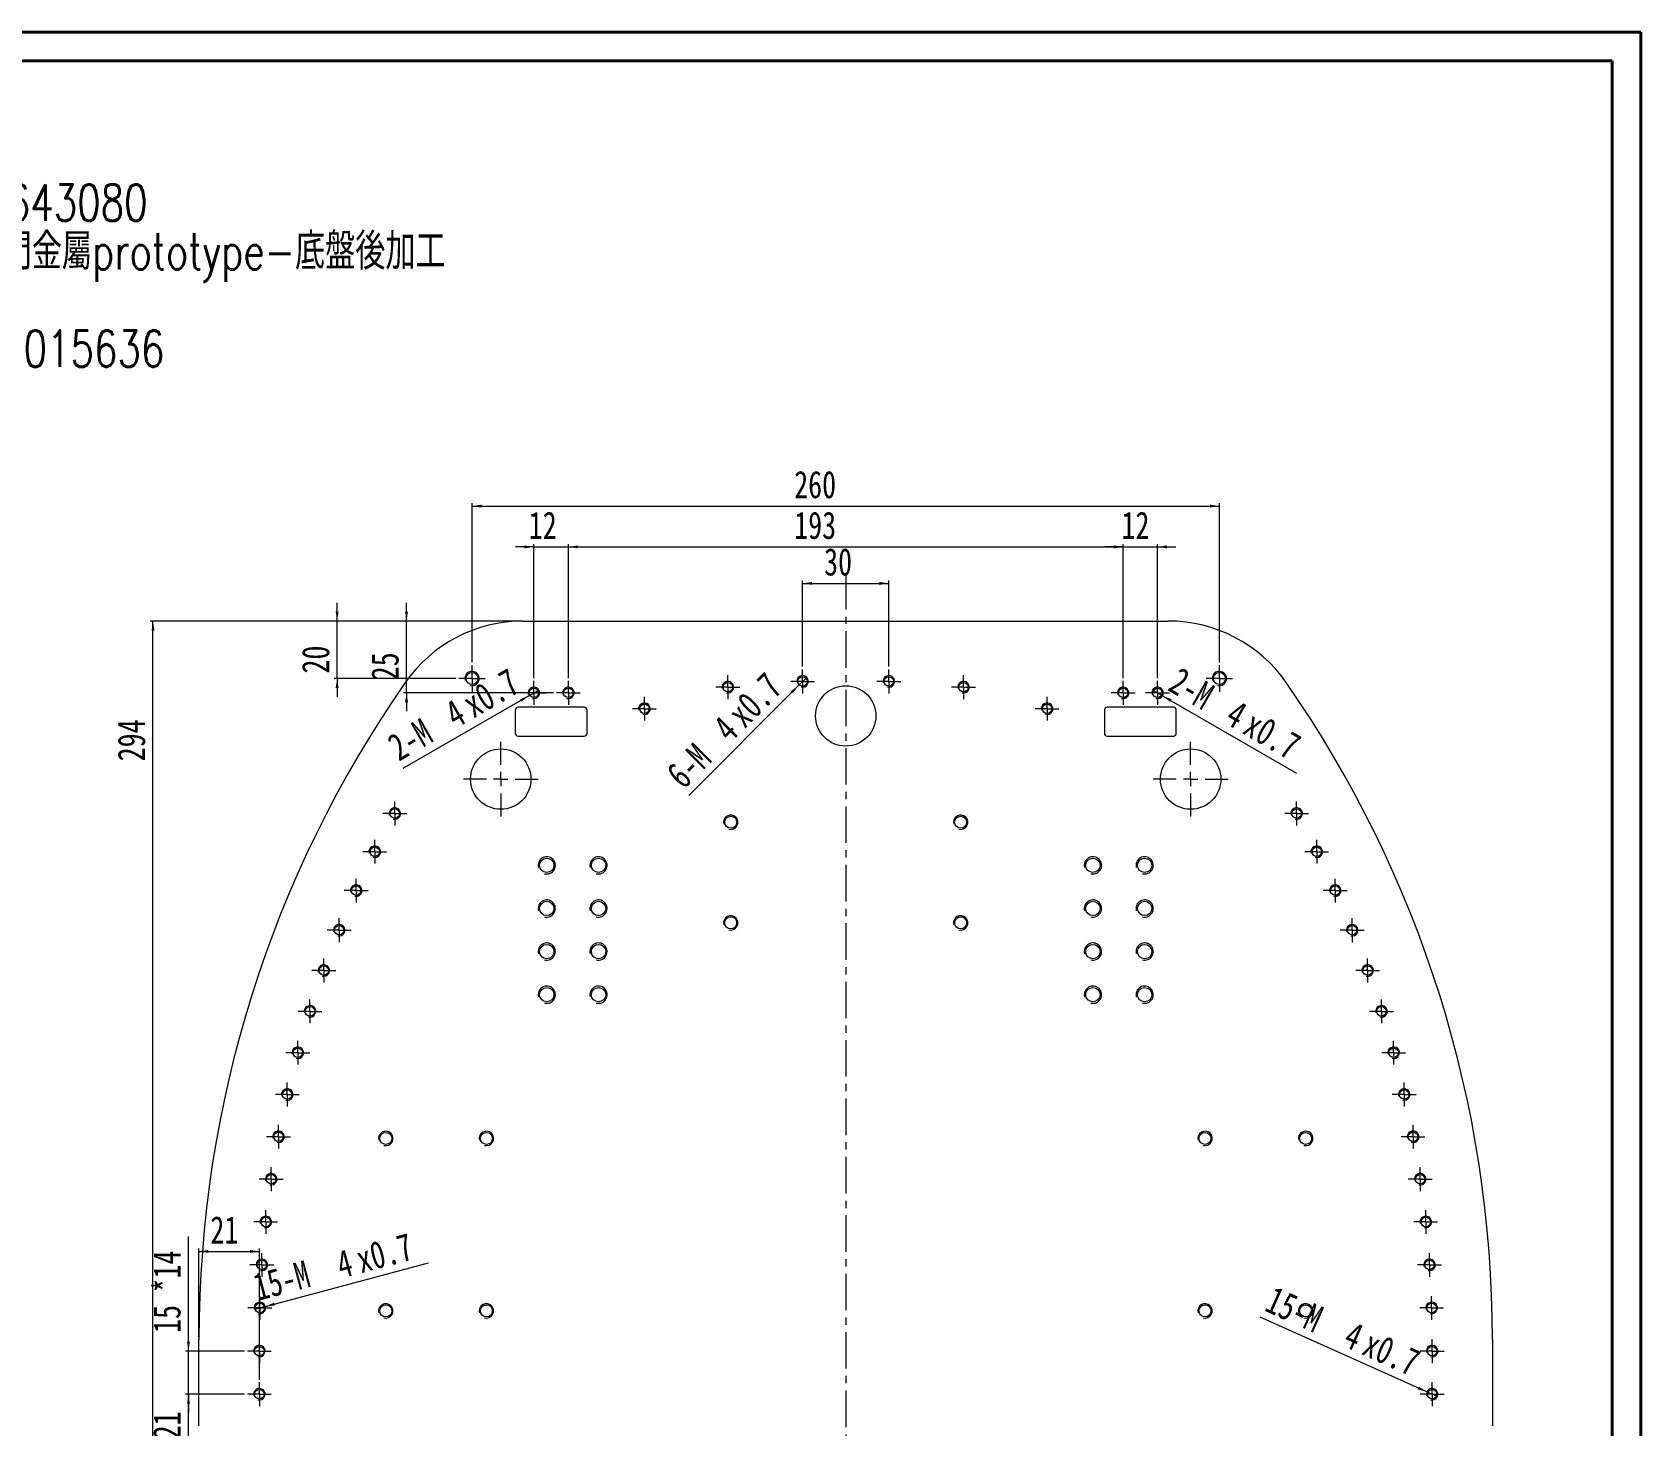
# Model space of a CAD drawing. Header units: millimetres. Extents: x 0 to 1189, y 0 to 945.
# Drawn here: x 629 to 1189, y 356 to 841 of the extents above; entities that cross this region are included whole.
import ezdxf

# ---------------------------------------------------------------- set-up
doc = ezdxf.new("R2010")
doc.units = ezdxf.units.MM
doc.linetypes.add('CENTERX2', pattern=[20.32, 12.7, -2.54, 2.54, -2.54])
doc.styles.add('SLDTEXTSTYLE0', font='TXT', dxfattribs={"width": 0.75, "bigfont": 'bigfont'})
doc.styles.add('SLDTEXTSTYLE2', font='TXT', dxfattribs={"width": 0.75})
doc.dimstyles.new('SLDDIMSTYLE1', dxfattribs={"dimtxt": 9.525, "dimasz": 3.302, "dimexe": 0, "dimexo": 0.0625, "dimgap": 2.38125, "dimtad": 1, "dimrnd": 1e-09, "dimzin": 12, "dimdsep": 46, "dimtxsty": 'SLDTEXTSTYLE2', "dimsah": 1, "dimcen": 0.09, "dimadec": 0, "dimazin": 3, "dimtfac": 1, "dimtofl": 0, "dimtmove": 0, "dimatfit": 3, "dimfxl": 0, "dimfrac": 2, "dimtolj": 1, "dimtzin": 12, "dimarcsym": 0})
doc.dimstyles.new('SLDDIMSTYLE3', dxfattribs={"dimtxt": 9.525, "dimasz": 3.302, "dimexe": 0, "dimexo": 0.0625, "dimgap": 2.38125, "dimtad": 1, "dimrnd": 1e-09, "dimzin": 12, "dimdsep": 46, "dimtxsty": 'SLDTEXTSTYLE2', "dimsah": 1, "dimcen": 0.09, "dimadec": 0, "dimazin": 3, "dimtfac": 1, "dimtmove": 0, "dimatfit": 0, "dimfxl": 0, "dimfrac": 2, "dimtolj": 1, "dimtzin": 12, "dimarcsym": 0})
doc.dimstyles.new('SLDDIMSTYLE7', dxfattribs={"dimtxt": 9.525, "dimasz": 3.302, "dimexe": 0, "dimexo": 0.0625, "dimgap": 2.38125, "dimtad": 1, "dimrnd": 1e-09, "dimzin": 12, "dimdsep": 46, "dimtxsty": 'SLDTEXTSTYLE2', "dimblk1": 'NONE', "dimsah": 1, "dimcen": 0, "dimadec": 0, "dimazin": 3, "dimtfac": 1, "dimtmove": 0, "dimatfit": 3, "dimldrblk": 'NONE', "dimfxl": 0, "dimfrac": 2, "dimtolj": 1, "dimtzin": 12, "dimarcsym": 0})

# ---------------------------------------------------------------- blocks, each defined once
blk = doc.blocks.new('SW_NOTE_0')
at = {"color": 0, "linetype": 'Continuous', "lineweight": 0, "char_height": 12.7, "attachment_point": 1, "style": 'SLDTEXTSTYLE0'}
for s, insert in [('\\M+18D4F\\M+18D5F\\M+189C8\\M+18B5A 42643080', (0, 16.37)), ('\\M+19569\\M+196BC: \\M+18CA4\\M+1E1A2\\M+19594\\M+196E5\\M+18BE0\\M+19BA2prototype-\\M+192EA\\M+194D5\\M+18CE3\\M+189C1\\M+18D48', (0, -0.56)), ('\\M+19DC9\\M+197CA2', (0, -17.5)), ('\\M+189A4\\M+18C69\\M+19C91 0954015636', (0, -34.43))]:
    blk.add_mtext(s, dxfattribs=dict(at, insert=insert))
blk = doc.blocks.new('_D_32')
at = {"color": 7, "linetype": 'Continuous', "lineweight": 0}
for p, q in [((683.8, 382.33), (683.8, 422.2)), ((703.31, 382.33), (682.8, 382.33)), ((683.8, 367.33), (683.8, 382.33)), ((703.31, 367.33), (682.8, 367.33)), ((683.8, 367.33), (683.8, 360.98))]:
    blk.add_line(p, q, dxfattribs=at)
for points in [[(683.8, 382.33), (684.31, 385.63), (683.3, 385.63)], [(683.8, 367.33), (683.3, 364.02), (684.31, 364.02)]]:
    blk.add_solid(points, dxfattribs=at)
at = {"color": 7, "linetype": 'Continuous', "lineweight": 0, "char_height": 9.525, "attachment_point": 1, "rotation": 90, "style": 'SLDTEXTSTYLE2'}
for s, insert in [('*14', (671.52, 402.73)), ('15', (671.52, 388.65))]:
    blk.add_mtext(s, dxfattribs=dict(at, insert=insert))
blk = doc.blocks.new('_D_53')
at = {"color": 7, "linetype": 'Continuous', "lineweight": 0}
for p, q in [((799.23, 636.33), (670.46, 636.33)), ((671.46, 342.33), (671.46, 636.33)), ((736.56, 342.33), (670.46, 342.33))]:
    blk.add_line(p, q, dxfattribs=at)
for points in [[(671.46, 636.33), (670.95, 633.02), (671.97, 633.02)], [(671.46, 342.33), (671.97, 345.63), (670.95, 345.63)]]:
    blk.add_solid(points, dxfattribs=at)
at = {"color": 7, "linetype": 'Continuous', "lineweight": 0, "insert": (659.18, 587.52), "char_height": 9.525, "attachment_point": 1, "rotation": 90, "style": 'SLDTEXTSTYLE2'}
blk.add_mtext('294', dxfattribs=at)
blk = doc.blocks.new('_D_54')
at = {"color": 7, "linetype": 'Continuous', "lineweight": 0}
for p, q in [((703.31, 367.33), (682.8, 367.33)), ((683.8, 346.33), (683.8, 367.33)), ((696.46, 346.33), (682.8, 346.33))]:
    blk.add_line(p, q, dxfattribs=at)
for points in [[(683.8, 367.33), (683.3, 364.02), (684.31, 364.02)], [(683.8, 346.33), (684.31, 349.63), (683.3, 349.63)]]:
    blk.add_solid(points, dxfattribs=at)
at = {"color": 7, "linetype": 'Continuous', "lineweight": 0, "insert": (671.52, 351.63), "char_height": 9.525, "attachment_point": 1, "rotation": 90, "style": 'SLDTEXTSTYLE2'}
blk.add_mtext('21', dxfattribs=at)
blk = doc.blocks.new('_D_55')
at = {"color": 7, "linetype": 'Continuous', "lineweight": 0}
for p, q in [((687.46, 387.33), (687.46, 417.99)), ((687.46, 416.99), (708.46, 416.99)), ((708.46, 372.48), (708.46, 417.99))]:
    blk.add_line(p, q, dxfattribs=at)
for points in [[(687.46, 416.99), (690.76, 416.49), (690.76, 417.5)], [(708.46, 416.99), (705.16, 417.5), (705.16, 416.49)]]:
    blk.add_solid(points, dxfattribs=at)
at = {"color": 7, "linetype": 'Continuous', "lineweight": 0, "insert": (691.43, 429.27), "char_height": 9.525, "attachment_point": 1, "style": 'SLDTEXTSTYLE2'}
blk.add_mtext('21', dxfattribs=at)
blk = doc.blocks.new('_D_56')
at = {"color": 7, "linetype": 'Continuous', "lineweight": 0}
for p, q in [((803.96, 662.13), (797.61, 662.13)), ((803.96, 616.48), (803.96, 663.13)), ((803.96, 662.13), (815.96, 662.13)), ((815.96, 616.48), (815.96, 663.13)), ((815.96, 662.13), (822.31, 662.13))]:
    blk.add_line(p, q, dxfattribs=at)
for points in [[(803.96, 662.13), (800.66, 662.64), (800.66, 661.62)], [(815.96, 662.13), (819.26, 661.62), (819.26, 662.64)]]:
    blk.add_solid(points, dxfattribs=at)
at = {"color": 7, "linetype": 'Continuous', "lineweight": 0, "insert": (802.2, 674.41), "char_height": 9.525, "attachment_point": 1, "style": 'SLDTEXTSTYLE2'}
blk.add_mtext('12', dxfattribs=at)
blk = doc.blocks.new('_D_57')
at = {"color": 7, "linetype": 'Continuous', "lineweight": 0}
for p, q in [((815.96, 616.48), (815.96, 663.13)), ((815.96, 662.13), (1008.96, 662.13)), ((1008.96, 616.48), (1008.96, 663.13))]:
    blk.add_line(p, q, dxfattribs=at)
for points in [[(815.96, 662.13), (819.26, 661.62), (819.26, 662.64)], [(1008.96, 662.13), (1005.66, 662.64), (1005.66, 661.62)]]:
    blk.add_solid(points, dxfattribs=at)
at = {"color": 7, "linetype": 'Continuous', "lineweight": 0, "insert": (894.54, 674.41), "char_height": 9.525, "attachment_point": 1, "style": 'SLDTEXTSTYLE2'}
blk.add_mtext('193', dxfattribs=at)
blk = doc.blocks.new('_D_58')
at = {"color": 7, "linetype": 'Continuous', "lineweight": 0}
for p, q in [((1008.96, 662.13), (1002.61, 662.13)), ((1008.96, 616.48), (1008.96, 663.13)), ((1008.96, 662.13), (1020.96, 662.13)), ((1020.96, 616.48), (1020.96, 663.13)), ((1020.96, 662.13), (1027.31, 662.13))]:
    blk.add_line(p, q, dxfattribs=at)
for points in [[(1008.96, 662.13), (1005.66, 662.64), (1005.66, 661.62)], [(1020.96, 662.13), (1024.26, 661.62), (1024.26, 662.64)]]:
    blk.add_solid(points, dxfattribs=at)
at = {"color": 7, "linetype": 'Continuous', "lineweight": 0, "insert": (1008.4, 674.41), "char_height": 9.525, "attachment_point": 1, "style": 'SLDTEXTSTYLE2'}
blk.add_mtext('12', dxfattribs=at)
blk = doc.blocks.new('_D_59')
at = {"color": 7, "linetype": 'Continuous', "lineweight": 0}
for p, q in [((782.46, 621.93), (782.46, 677.33)), ((1042.46, 621.93), (1042.46, 677.33)), ((782.46, 676.33), (1042.46, 676.33))]:
    blk.add_line(p, q, dxfattribs=at)
for points in [[(782.46, 676.33), (785.76, 675.82), (785.76, 676.83)], [(1042.46, 676.33), (1039.16, 676.83), (1039.16, 675.82)]]:
    blk.add_solid(points, dxfattribs=at)
at = {"color": 7, "linetype": 'Continuous', "lineweight": 0, "insert": (894.54, 688.6), "char_height": 9.525, "attachment_point": 1, "style": 'SLDTEXTSTYLE2'}
blk.add_mtext('260', dxfattribs=at)
blk = doc.blocks.new('_D_60')
at = {"color": 7, "linetype": 'Continuous', "lineweight": 0}
for p, q in [((735.52, 636.33), (735.52, 642.68)), ((799.23, 636.33), (734.52, 636.33)), ((735.52, 616.33), (735.52, 636.33)), ((776.86, 616.33), (734.52, 616.33)), ((735.52, 616.33), (735.52, 609.98))]:
    blk.add_line(p, q, dxfattribs=at)
for points in [[(735.52, 636.33), (736.03, 639.63), (735.02, 639.63)], [(735.52, 616.33), (735.02, 613.02), (736.03, 613.02)]]:
    blk.add_solid(points, dxfattribs=at)
at = {"color": 7, "linetype": 'Continuous', "lineweight": 0, "insert": (723.25, 618.08), "char_height": 9.525, "attachment_point": 1, "rotation": 90, "style": 'SLDTEXTSTYLE2'}
blk.add_mtext('20', dxfattribs=at)
blk = doc.blocks.new('_D_61')
at = {"color": 7, "linetype": 'Continuous', "lineweight": 0}
for p, q in [((897.46, 620.48), (897.46, 650.42)), ((897.46, 649.42), (927.46, 649.42)), ((927.46, 620.48), (927.46, 650.42))]:
    blk.add_line(p, q, dxfattribs=at)
for points in [[(897.46, 649.42), (900.76, 648.91), (900.76, 649.93)], [(927.46, 649.42), (924.16, 649.93), (924.16, 648.91)]]:
    blk.add_solid(points, dxfattribs=at)
at = {"color": 7, "linetype": 'Continuous', "lineweight": 0, "insert": (904.95, 661.7), "char_height": 9.525, "attachment_point": 1, "style": 'SLDTEXTSTYLE2'}
blk.add_mtext('30', dxfattribs=at)
blk = doc.blocks.new('_D_71')
at = {"color": 7, "linetype": 'Continuous', "lineweight": 0}
for p, q in [((759.67, 636.33), (759.67, 642.68)), ((799.23, 636.33), (758.67, 636.33)), ((759.67, 611.33), (759.67, 636.33)), ((810.81, 611.33), (758.67, 611.33)), ((759.67, 611.33), (759.67, 604.98))]:
    blk.add_line(p, q, dxfattribs=at)
for points in [[(759.67, 636.33), (760.18, 639.63), (759.16, 639.63)], [(759.67, 611.33), (759.16, 608.02), (760.18, 608.02)]]:
    blk.add_solid(points, dxfattribs=at)
at = {"color": 7, "linetype": 'Continuous', "lineweight": 0, "insert": (747.39, 615.71), "char_height": 9.525, "attachment_point": 1, "rotation": 90, "style": 'SLDTEXTSTYLE2'}
blk.add_mtext('25', dxfattribs=at)
blk = doc.blocks.new('_D_72')
at = {"color": 7, "linetype": 'Continuous', "lineweight": 0}
for q in [(898.88, 616.74), (857.83, 575.69)]:
    blk.add_line((896.05, 613.91), q, dxfattribs=at)
blk.add_solid([(896.05, 613.91), (893.35, 611.94), (894.07, 611.22)], dxfattribs=at)
at = {"color": 7, "linetype": 'Continuous', "lineweight": 0, "attachment_point": 1, "rotation": 45, "style": 'SLDTEXTSTYLE2'}
for s, insert, char_height in [('x0.7', (870.5, 605.4), 9.525), ('4', (865.52, 600.43), 9.52), ('6-M', (849.31, 584.21), 9.525)]:
    blk.add_mtext(s, dxfattribs=dict(at, insert=insert, char_height=char_height))
blk = doc.blocks.new('_NONE')
blk = doc.blocks.new('_D_73')
at = {"color": 7, "linetype": 'Continuous', "lineweight": 0}
for q in [(758.35, 584.99), (805.69, 612.33)]:
    blk.add_line((802.23, 610.33), q, dxfattribs=at)
blk.add_solid([(802.23, 610.33), (799.12, 609.11), (799.62, 608.23)], dxfattribs=at)
at = {"color": 7, "linetype": 'Continuous', "lineweight": 0, "attachment_point": 1, "rotation": 30, "style": 'SLDTEXTSTYLE2'}
for s, insert, char_height in [('x0.7', (778.16, 610.61), 9.525), ('4', (772.07, 607.09), 9.52), ('2-M', (752.21, 595.62), 9.525)]:
    blk.add_mtext(s, dxfattribs=dict(at, insert=insert, char_height=char_height))
blk = doc.blocks.new('_D_74')
at = {"color": 7, "linetype": 'Continuous', "lineweight": 0}
for q in [(1019.23, 612.33), (1069.28, 583.43)]:
    blk.add_line((1022.69, 610.33), q, dxfattribs=at)
blk.add_solid([(1022.69, 610.33), (1025.3, 608.23), (1025.81, 609.11)], dxfattribs=at)
at = {"color": 7, "linetype": 'Continuous', "lineweight": 0, "attachment_point": 1, "rotation": 330, "style": 'SLDTEXTSTYLE2'}
for s, insert, char_height in [('2-M', (1028.84, 620.69), 9.525), ('4', (1048.69, 609.23), 9.52), ('x0.7', (1054.79, 605.71), 9.525)]:
    blk.add_mtext(s, dxfattribs=dict(at, insert=insert, char_height=char_height))
blk = doc.blocks.new('_D_75')
at = {"color": 7, "linetype": 'Continuous', "lineweight": 0}
for q in [(767.33, 413.06), (706.69, 396.81)]:
    blk.add_line((710.55, 397.84), q, dxfattribs=at)
blk.add_solid([(710.55, 397.84), (713.87, 398.21), (713.61, 399.19)], dxfattribs=at)
at = {"color": 7, "linetype": 'Continuous', "lineweight": 0, "attachment_point": 1, "rotation": 15, "style": 'SLDTEXTSTYLE2'}
for s, insert, char_height in [('x0.7', (741.33, 418.58), 9.525), ('4', (734.53, 416.76), 9.52), ('15-M', (705.58, 409), 9.525)]:
    blk.add_mtext(s, dxfattribs=dict(at, insert=insert, char_height=char_height))
blk = doc.blocks.new('_D_76')
at = {"color": 7, "linetype": 'Continuous', "lineweight": 0}
for q in [(1056.68, 394.17), (1118.29, 366.51)]:
    blk.add_line((1114.64, 368.15), q, dxfattribs=at)
blk.add_solid([(1114.64, 368.15), (1111.83, 369.96), (1111.42, 369.03)], dxfattribs=at)
at = {"color": 7, "linetype": 'Continuous', "lineweight": 0, "attachment_point": 1, "rotation": 335.8146, "style": 'SLDTEXTSTYLE2'}
for s, insert, char_height in [('15-M', (1061.64, 405.23), 9.525), ('4', (1088.98, 392.95), 9.52), ('x0.7', (1095.4, 390.07), 9.525)]:
    blk.add_mtext(s, dxfattribs=dict(at, insert=insert, char_height=char_height))
blk = doc.blocks.new('SW_CENTERMARKSYMBOL_104')
at = {"color": 0, "linetype": 'Continuous', "lineweight": 0}
for p, q in [((0, 5), (0, 13)), ((-5, 0), (-13, 0)), ((0, 0), (-2.5, 0)), ((0, 0), (0, 2.5)), ((0, 0), (0, -2.5)), ((0, 0), (2.5, 0)), ((5, 0), (13, 0)), ((0, -5), (0, -13))]:
    blk.add_line(p, q, dxfattribs=at)
blk = doc.blocks.new('SW_CENTERMARKSYMBOL_105')
at = {"color": 0, "linetype": 'Continuous', "lineweight": 0}
for p, q in [((0, 5), (0, 13)), ((-5, 0), (-13, 0)), ((0, 0), (-2.5, 0)), ((0, 0), (0, 2.5)), ((0, 0), (0, -2.5)), ((0, 0), (2.5, 0)), ((5, 0), (13, 0)), ((0, -5), (0, -13))]:
    blk.add_line(p, q, dxfattribs=at)
blk = doc.blocks.new('SW_CENTERMARKSYMBOL_106')
at = {"color": 0, "linetype": 'Continuous', "lineweight": 0}
for p, q in [((-2.5, 0), (-4.15, 0)), ((0, 0), (-2.5, 0)), ((0, 2.5), (0, 4.15)), ((0, 0), (0, 2.5)), ((0, 0), (0, -2.5)), ((0, 0), (2.5, 0)), ((2.5, 0), (4.15, 0)), ((0, -2.5), (0, -4.15))]:
    blk.add_line(p, q, dxfattribs=at)
blk = doc.blocks.new('SW_CENTERMARKSYMBOL_107')
at = {"color": 0, "linetype": 'Continuous', "lineweight": 0}
for p, q in [((-2.5, 0), (-4.15, 0)), ((0, 0), (-2.5, 0)), ((0, 2.5), (0, 4.15)), ((0, 0), (0, 2.5)), ((0, 0), (0, -2.5)), ((0, 0), (2.5, 0)), ((2.5, 0), (4.15, 0)), ((0, -2.5), (0, -4.15))]:
    blk.add_line(p, q, dxfattribs=at)
blk = doc.blocks.new('SW_CENTERMARKSYMBOL_108')
at = {"color": 0, "linetype": 'Continuous', "lineweight": 0}
for p, q in [((-2.5, 0), (-4.15, 0)), ((0, 0), (-2.5, 0)), ((0, 2.5), (0, 4.15)), ((0, 0), (0, 2.5)), ((0, 0), (0, -2.5)), ((0, 0), (2.5, 0)), ((2.5, 0), (4.15, 0)), ((0, -2.5), (0, -4.15))]:
    blk.add_line(p, q, dxfattribs=at)
blk = doc.blocks.new('SW_CENTERMARKSYMBOL_109')
at = {"color": 0, "linetype": 'Continuous', "lineweight": 0}
for p, q in [((-2.5, 0), (-4.15, 0)), ((0, 0), (-2.5, 0)), ((0, 2.5), (0, 4.15)), ((0, 0), (0, 2.5)), ((0, 0), (0, -2.5)), ((0, 0), (2.5, 0)), ((2.5, 0), (4.15, 0)), ((0, -2.5), (0, -4.15))]:
    blk.add_line(p, q, dxfattribs=at)
blk = doc.blocks.new('SW_CENTERMARKSYMBOL_110')
at = {"color": 0, "linetype": 'Continuous', "lineweight": 0}
for p, q in [((-2.5, 0), (-4.15, 0)), ((0, 0), (-2.5, 0)), ((0, 2.5), (0, 4.15)), ((0, 0), (0, 2.5)), ((0, 0), (0, -2.5)), ((0, 0), (2.5, 0)), ((2.5, 0), (4.15, 0)), ((0, -2.5), (0, -4.15))]:
    blk.add_line(p, q, dxfattribs=at)
blk = doc.blocks.new('SW_CENTERMARKSYMBOL_111')
at = {"color": 0, "linetype": 'Continuous', "lineweight": 0}
for p, q in [((-2.5, 0), (-4.15, 0)), ((0, 0), (-2.5, 0)), ((0, 2.5), (0, 4.15)), ((0, 0), (0, 2.5)), ((0, 0), (0, -2.5)), ((0, 0), (2.5, 0)), ((2.5, 0), (4.15, 0)), ((0, -2.5), (0, -4.15))]:
    blk.add_line(p, q, dxfattribs=at)
blk = doc.blocks.new('SW_CENTERMARKSYMBOL_112')
at = {"color": 0, "linetype": 'Continuous', "lineweight": 0}
for p, q in [((-2.5, 0), (-4.15, 0)), ((0, 0), (-2.5, 0)), ((0, 2.5), (0, 4.15)), ((0, 0), (0, 2.5)), ((0, 0), (0, -2.5)), ((0, 0), (2.5, 0)), ((2.5, 0), (4.15, 0)), ((0, -2.5), (0, -4.15))]:
    blk.add_line(p, q, dxfattribs=at)
blk = doc.blocks.new('SW_CENTERMARKSYMBOL_113')
at = {"color": 0, "linetype": 'Continuous', "lineweight": 0}
for p, q in [((-2.5, 0), (-4.15, 0)), ((0, 0), (-2.5, 0)), ((0, 2.5), (0, 4.15)), ((0, 0), (0, 2.5)), ((0, 0), (0, -2.5)), ((0, 0), (2.5, 0)), ((2.5, 0), (4.15, 0)), ((0, -2.5), (0, -4.15))]:
    blk.add_line(p, q, dxfattribs=at)
blk = doc.blocks.new('SW_CENTERMARKSYMBOL_114')
at = {"color": 0, "linetype": 'Continuous', "lineweight": 0}
for p, q in [((-2.5, 0), (-4.15, 0)), ((0, 0), (-2.5, 0)), ((0, 2.5), (0, 4.15)), ((0, 0), (0, 2.5)), ((0, 0), (0, -2.5)), ((0, 0), (2.5, 0)), ((2.5, 0), (4.15, 0)), ((0, -2.5), (0, -4.15))]:
    blk.add_line(p, q, dxfattribs=at)
blk = doc.blocks.new('SW_CENTERMARKSYMBOL_115')
at = {"color": 0, "linetype": 'Continuous', "lineweight": 0}
for p, q in [((-2.5, 0), (-4.15, 0)), ((0, 0), (-2.5, 0)), ((0, 2.5), (0, 4.15)), ((0, 0), (0, 2.5)), ((0, 0), (0, -2.5)), ((0, 0), (2.5, 0)), ((2.5, 0), (4.15, 0)), ((0, -2.5), (0, -4.15))]:
    blk.add_line(p, q, dxfattribs=at)
blk = doc.blocks.new('SW_CENTERMARKSYMBOL_116')
at = {"color": 0, "linetype": 'Continuous', "lineweight": 0}
for p, q in [((-2.5, 0), (-4.15, 0)), ((0, 0), (-2.5, 0)), ((0, 2.5), (0, 4.15)), ((0, 0), (0, 2.5)), ((0, 0), (0, -2.5)), ((0, 0), (2.5, 0)), ((2.5, 0), (4.15, 0)), ((0, -2.5), (0, -4.15))]:
    blk.add_line(p, q, dxfattribs=at)
blk = doc.blocks.new('SW_CENTERMARKSYMBOL_117')
at = {"color": 0, "linetype": 'Continuous', "lineweight": 0}
for p, q in [((-2.5, 0), (-4.15, 0)), ((0, 0), (-2.5, 0)), ((0, 2.5), (0, 4.15)), ((0, 0), (0, 2.5)), ((0, 0), (0, -2.5)), ((0, 0), (2.5, 0)), ((2.5, 0), (4.15, 0)), ((0, -2.5), (0, -4.15))]:
    blk.add_line(p, q, dxfattribs=at)
blk = doc.blocks.new('SW_CENTERMARKSYMBOL_118')
at = {"color": 0, "linetype": 'Continuous', "lineweight": 0}
for p, q in [((-2.5, 0), (-4.15, 0)), ((0, 0), (-2.5, 0)), ((0, 2.5), (0, 4.15)), ((0, 0), (0, 2.5)), ((0, 0), (0, -2.5)), ((0, 0), (2.5, 0)), ((2.5, 0), (4.15, 0)), ((0, -2.5), (0, -4.15))]:
    blk.add_line(p, q, dxfattribs=at)
blk = doc.blocks.new('SW_CENTERMARKSYMBOL_119')
at = {"color": 0, "linetype": 'Continuous', "lineweight": 0}
for p, q in [((-2.5, 0), (-4.15, 0)), ((0, 0), (-2.5, 0)), ((0, 2.5), (0, 4.15)), ((0, 0), (0, 2.5)), ((0, 0), (0, -2.5)), ((0, 0), (2.5, 0)), ((2.5, 0), (4.15, 0)), ((0, -2.5), (0, -4.15))]:
    blk.add_line(p, q, dxfattribs=at)
blk = doc.blocks.new('SW_CENTERMARKSYMBOL_120')
at = {"color": 0, "linetype": 'Continuous', "lineweight": 0}
for p, q in [((-2.5, 0), (-4.15, 0)), ((0, 0), (-2.5, 0)), ((0, 2.5), (0, 4.15)), ((0, 0), (0, 2.5)), ((0, 0), (0, -2.5)), ((0, 0), (2.5, 0)), ((2.5, 0), (4.15, 0)), ((0, -2.5), (0, -4.15))]:
    blk.add_line(p, q, dxfattribs=at)
blk = doc.blocks.new('SW_CENTERMARKSYMBOL_121')
at = {"color": 0, "linetype": 'Continuous', "lineweight": 0}
for p, q in [((-2.5, 0), (-4.15, 0)), ((0, 0), (-2.5, 0)), ((0, 2.5), (0, 4.15)), ((0, 0), (0, 2.5)), ((0, 0), (0, -2.5)), ((0, 0), (2.5, 0)), ((2.5, 0), (4.15, 0)), ((0, -2.5), (0, -4.15))]:
    blk.add_line(p, q, dxfattribs=at)
blk = doc.blocks.new('SW_CENTERMARKSYMBOL_122')
at = {"color": 0, "linetype": 'Continuous', "lineweight": 0}
for p, q in [((-2.5, 0), (-4.15, 0)), ((0, 0), (-2.5, 0)), ((0, 2.5), (0, 4.15)), ((0, 0), (0, 2.5)), ((0, 0), (0, -2.5)), ((0, 0), (2.5, 0)), ((2.5, 0), (4.15, 0)), ((0, -2.5), (0, -4.15))]:
    blk.add_line(p, q, dxfattribs=at)
blk = doc.blocks.new('SW_CENTERMARKSYMBOL_123')
at = {"color": 0, "linetype": 'Continuous', "lineweight": 0}
for p, q in [((-2.5, 0), (-4.15, 0)), ((0, 0), (-2.5, 0)), ((0, 2.5), (0, 4.15)), ((0, 0), (0, 2.5)), ((0, 0), (0, -2.5)), ((0, 0), (2.5, 0)), ((2.5, 0), (4.15, 0)), ((0, -2.5), (0, -4.15))]:
    blk.add_line(p, q, dxfattribs=at)
blk = doc.blocks.new('SW_CENTERMARKSYMBOL_124')
at = {"color": 0, "linetype": 'Continuous', "lineweight": 0}
for p, q in [((-2.5, 0), (-4.15, 0)), ((0, 0), (-2.5, 0)), ((0, 2.5), (0, 4.15)), ((0, 0), (0, 2.5)), ((0, 0), (0, -2.5)), ((0, 0), (2.5, 0)), ((2.5, 0), (4.15, 0)), ((0, -2.5), (0, -4.15))]:
    blk.add_line(p, q, dxfattribs=at)
blk = doc.blocks.new('SW_CENTERMARKSYMBOL_125')
at = {"color": 0, "linetype": 'Continuous', "lineweight": 0}
for p, q in [((-2.5, 0), (-4.15, 0)), ((0, 0), (-2.5, 0)), ((0, 2.5), (0, 4.15)), ((0, 0), (0, 2.5)), ((0, 0), (0, -2.5)), ((0, 0), (2.5, 0)), ((2.5, 0), (4.15, 0)), ((0, -2.5), (0, -4.15))]:
    blk.add_line(p, q, dxfattribs=at)
blk = doc.blocks.new('SW_CENTERMARKSYMBOL_126')
at = {"color": 0, "linetype": 'Continuous', "lineweight": 0}
for p, q in [((-2.5, 0), (-4.15, 0)), ((0, 0), (-2.5, 0)), ((0, 2.5), (0, 4.15)), ((0, 0), (0, 2.5)), ((0, 0), (0, -2.5)), ((0, 0), (2.5, 0)), ((2.5, 0), (4.15, 0)), ((0, -2.5), (0, -4.15))]:
    blk.add_line(p, q, dxfattribs=at)
blk = doc.blocks.new('SW_CENTERMARKSYMBOL_127')
at = {"color": 0, "linetype": 'Continuous', "lineweight": 0}
for p, q in [((-2.5, 0), (-4.15, 0)), ((0, 0), (-2.5, 0)), ((0, 2.5), (0, 4.15)), ((0, 0), (0, 2.5)), ((0, 0), (0, -2.5)), ((0, 0), (2.5, 0)), ((2.5, 0), (4.15, 0)), ((0, -2.5), (0, -4.15))]:
    blk.add_line(p, q, dxfattribs=at)
blk = doc.blocks.new('SW_CENTERMARKSYMBOL_128')
at = {"color": 0, "linetype": 'Continuous', "lineweight": 0}
for p, q in [((-2.5, 0), (-4.15, 0)), ((0, 0), (-2.5, 0)), ((0, 2.5), (0, 4.15)), ((0, 0), (0, 2.5)), ((0, 0), (0, -2.5)), ((0, 0), (2.5, 0)), ((2.5, 0), (4.15, 0)), ((0, -2.5), (0, -4.15))]:
    blk.add_line(p, q, dxfattribs=at)
blk = doc.blocks.new('SW_CENTERMARKSYMBOL_129')
at = {"color": 0, "linetype": 'Continuous', "lineweight": 0}
for p, q in [((-2.5, 0), (-4.15, 0)), ((0, 0), (-2.5, 0)), ((0, 2.5), (0, 4.15)), ((0, 0), (0, 2.5)), ((0, 0), (0, -2.5)), ((0, 0), (2.5, 0)), ((2.5, 0), (4.15, 0)), ((0, -2.5), (0, -4.15))]:
    blk.add_line(p, q, dxfattribs=at)
blk = doc.blocks.new('SW_CENTERMARKSYMBOL_130')
at = {"color": 0, "linetype": 'Continuous', "lineweight": 0}
for p, q in [((-2.5, 0), (-4.15, 0)), ((0, 0), (-2.5, 0)), ((0, 2.5), (0, 4.15)), ((0, 0), (0, 2.5)), ((0, 0), (0, -2.5)), ((0, 0), (2.5, 0)), ((2.5, 0), (4.15, 0)), ((0, -2.5), (0, -4.15))]:
    blk.add_line(p, q, dxfattribs=at)
blk = doc.blocks.new('SW_CENTERMARKSYMBOL_131')
at = {"color": 0, "linetype": 'Continuous', "lineweight": 0}
for p, q in [((-2.5, 0), (-4.15, 0)), ((0, 0), (-2.5, 0)), ((0, 2.5), (0, 4.15)), ((0, 0), (0, 2.5)), ((0, 0), (0, -2.5)), ((0, 0), (2.5, 0)), ((2.5, 0), (4.15, 0)), ((0, -2.5), (0, -4.15))]:
    blk.add_line(p, q, dxfattribs=at)
blk = doc.blocks.new('SW_CENTERMARKSYMBOL_132')
at = {"color": 0, "linetype": 'Continuous', "lineweight": 0}
for p, q in [((-2.5, 0), (-4.15, 0)), ((0, 0), (-2.5, 0)), ((0, 2.5), (0, 4.15)), ((0, 0), (0, 2.5)), ((0, 0), (0, -2.5)), ((0, 0), (2.5, 0)), ((2.5, 0), (4.15, 0)), ((0, -2.5), (0, -4.15))]:
    blk.add_line(p, q, dxfattribs=at)
blk = doc.blocks.new('SW_CENTERMARKSYMBOL_133')
at = {"color": 0, "linetype": 'Continuous', "lineweight": 0}
for p, q in [((-2.5, 0), (-4.15, 0)), ((0, 0), (-2.5, 0)), ((0, 2.5), (0, 4.15)), ((0, 0), (0, 2.5)), ((0, 0), (0, -2.5)), ((0, 0), (2.5, 0)), ((2.5, 0), (4.15, 0)), ((0, -2.5), (0, -4.15))]:
    blk.add_line(p, q, dxfattribs=at)
blk = doc.blocks.new('SW_CENTERMARKSYMBOL_134')
at = {"color": 0, "linetype": 'Continuous', "lineweight": 0}
for p, q in [((-2.5, 0), (-4.15, 0)), ((0, 0), (-2.5, 0)), ((0, 2.5), (0, 4.15)), ((0, 0), (0, 2.5)), ((0, 0), (0, -2.5)), ((0, 0), (2.5, 0)), ((2.5, 0), (4.15, 0)), ((0, -2.5), (0, -4.15))]:
    blk.add_line(p, q, dxfattribs=at)
blk = doc.blocks.new('SW_CENTERMARKSYMBOL_135')
at = {"color": 0, "linetype": 'Continuous', "lineweight": 0}
for p, q in [((-2.5, 0), (-4.15, 0)), ((0, 0), (-2.5, 0)), ((0, 2.5), (0, 4.15)), ((0, 0), (0, 2.5)), ((0, 0), (0, -2.5)), ((0, 0), (2.5, 0)), ((2.5, 0), (4.15, 0)), ((0, -2.5), (0, -4.15))]:
    blk.add_line(p, q, dxfattribs=at)
blk = doc.blocks.new('SW_CENTERMARKSYMBOL_136')
at = {"color": 0, "linetype": 'Continuous', "lineweight": 0}
for p, q in [((-2.5, 0), (-4.15, 0)), ((0, 0), (-2.5, 0)), ((0, 2.5), (0, 4.15)), ((0, 0), (0, 2.5)), ((0, 0), (0, -2.5)), ((0, 0), (2.5, 0)), ((2.5, 0), (4.15, 0)), ((0, -2.5), (0, -4.15))]:
    blk.add_line(p, q, dxfattribs=at)
blk = doc.blocks.new('SW_CENTERMARKSYMBOL_137')
at = {"color": 0, "linetype": 'Continuous', "lineweight": 0}
for p, q in [((-2.5, 0), (-4.15, 0)), ((0, 0), (-2.5, 0)), ((0, 2.5), (0, 4.15)), ((0, 0), (0, 2.5)), ((0, 0), (0, -2.5)), ((0, 0), (2.5, 0)), ((2.5, 0), (4.15, 0)), ((0, -2.5), (0, -4.15))]:
    blk.add_line(p, q, dxfattribs=at)
blk = doc.blocks.new('SW_CENTERMARKSYMBOL_138')
at = {"color": 0, "linetype": 'Continuous', "lineweight": 0}
for p, q in [((-2.5, 0), (-4.15, 0)), ((0, 0), (-2.5, 0)), ((0, 2.5), (0, 4.15)), ((0, 0), (0, 2.5)), ((0, 0), (0, -2.5)), ((0, 0), (2.5, 0)), ((2.5, 0), (4.15, 0)), ((0, -2.5), (0, -4.15))]:
    blk.add_line(p, q, dxfattribs=at)
blk = doc.blocks.new('SW_CENTERMARKSYMBOL_139')
at = {"color": 0, "linetype": 'Continuous', "lineweight": 0}
for p, q in [((-2.5, 0), (-4.15, 0)), ((0, 0), (-2.5, 0)), ((0, 2.5), (0, 4.15)), ((0, 0), (0, 2.5)), ((0, 0), (0, -2.5)), ((0, 0), (2.5, 0)), ((2.5, 0), (4.15, 0)), ((0, -2.5), (0, -4.15))]:
    blk.add_line(p, q, dxfattribs=at)
blk = doc.blocks.new('SW_CENTERMARKSYMBOL_140')
at = {"color": 0, "linetype": 'Continuous', "lineweight": 0}
for p, q in [((-2.5, 0), (-4.15, 0)), ((0, 0), (-2.5, 0)), ((0, 2.5), (0, 4.15)), ((0, 0), (0, 2.5)), ((0, 0), (0, -2.5)), ((0, 0), (2.5, 0)), ((2.5, 0), (4.15, 0)), ((0, -2.5), (0, -4.15))]:
    blk.add_line(p, q, dxfattribs=at)
blk = doc.blocks.new('SW_CENTERMARKSYMBOL_141')
at = {"color": 0, "linetype": 'Continuous', "lineweight": 0}
for p, q in [((-2.5, 0), (-4.15, 0)), ((0, 0), (-2.5, 0)), ((0, 2.5), (0, 4.15)), ((0, 0), (0, 2.5)), ((0, 0), (0, -2.5)), ((0, 0), (2.5, 0)), ((2.5, 0), (4.15, 0)), ((0, -2.5), (0, -4.15))]:
    blk.add_line(p, q, dxfattribs=at)
blk = doc.blocks.new('SW_CENTERMARKSYMBOL_168')
at = {"color": 0, "linetype": 'Continuous', "lineweight": 0}
for p, q in [((-2.5, 0), (-4.6, 0)), ((0, 0), (-2.5, 0)), ((0, 2.5), (0, 4.6)), ((0, 0), (0, 2.5)), ((0, 0), (0, -2.5)), ((0, 0), (2.5, 0)), ((2.5, 0), (4.6, 0)), ((0, -2.5), (0, -4.6))]:
    blk.add_line(p, q, dxfattribs=at)
blk = doc.blocks.new('SW_CENTERMARKSYMBOL_169')
at = {"color": 0, "linetype": 'Continuous', "lineweight": 0}
for p, q in [((-2.5, 0), (-4.6, 0)), ((0, 0), (-2.5, 0)), ((0, 2.5), (0, 4.6)), ((0, 0), (0, 2.5)), ((0, 0), (0, -2.5)), ((0, 0), (2.5, 0)), ((2.5, 0), (4.6, 0)), ((0, -2.5), (0, -4.6))]:
    blk.add_line(p, q, dxfattribs=at)
blk = doc.blocks.new('SW_CENTERMARKSYMBOL_204')
at = {"color": 0, "linetype": 'Continuous', "lineweight": 0}
for p, q in [((-2.5, 0), (-4.15, 0)), ((0, 0), (-2.5, 0)), ((0, 2.5), (0, 4.15)), ((0, 0), (0, 2.5)), ((0, 0), (0, -2.5)), ((0, 0), (2.5, 0)), ((2.5, 0), (4.15, 0)), ((0, -2.5), (0, -4.15))]:
    blk.add_line(p, q, dxfattribs=at)
blk = doc.blocks.new('SW_CENTERMARKSYMBOL_205')
at = {"color": 0, "linetype": 'Continuous', "lineweight": 0}
for p, q in [((-2.5, 0), (-4.15, 0)), ((0, 0), (-2.5, 0)), ((0, 2.5), (0, 4.15)), ((0, 0), (0, 2.5)), ((0, 0), (0, -2.5)), ((0, 0), (2.5, 0)), ((2.5, 0), (4.15, 0)), ((0, -2.5), (0, -4.15))]:
    blk.add_line(p, q, dxfattribs=at)
blk = doc.blocks.new('SW_CENTERMARKSYMBOL_206')
at = {"color": 0, "linetype": 'Continuous', "lineweight": 0}
for p, q in [((-2.5, 0), (-4.15, 0)), ((0, 0), (-2.5, 0)), ((0, 2.5), (0, 4.15)), ((0, 0), (0, 2.5)), ((0, 0), (0, -2.5)), ((0, 0), (2.5, 0)), ((2.5, 0), (4.15, 0)), ((0, -2.5), (0, -4.15))]:
    blk.add_line(p, q, dxfattribs=at)
blk = doc.blocks.new('SW_CENTERMARKSYMBOL_207')
at = {"color": 0, "linetype": 'Continuous', "lineweight": 0}
for p, q in [((-2.5, 0), (-4.15, 0)), ((0, 0), (-2.5, 0)), ((0, 2.5), (0, 4.15)), ((0, 0), (0, 2.5)), ((0, 0), (0, -2.5)), ((0, 0), (2.5, 0)), ((2.5, 0), (4.15, 0)), ((0, -2.5), (0, -4.15))]:
    blk.add_line(p, q, dxfattribs=at)

msp = doc.modelspace()

# ---------------------------------------------------------------- linework, layer by layer
at = {"color": 7, "linetype": 'Continuous', "lineweight": 40}
for p, q in [((0.079, 841.215), (1189.079, 841.215)), ((1189.079, 0.215), (1189.079, 841.215)), ((25.079, 831.215), (1179.079, 831.215)), ((1179.079, 10.215), (1179.079, 831.215))]:
    msp.add_line(p, q, dxfattribs=at)
at = {"color": 7, "linetype": 'CENTERX2', "lineweight": 0}
msp.add_line((912.462, 653.087), (912.462, 127.464), dxfattribs=at)
at = {"color": 7, "linetype": 'Continuous', "lineweight": 15}
for p, q in [((800.234, 636.326), (1024.69, 636.326)), ((797.462, 605.326), (797.462, 597.326)), ((821.462, 606.326), (798.462, 606.326)), ((822.462, 597.326), (822.462, 605.326)), ((1002.462, 605.326), (1002.462, 597.326)), ((1026.462, 606.326), (1003.462, 606.326)), ((1027.462, 597.326), (1027.462, 605.326)), ((798.462, 596.326), (821.462, 596.326)), ((1003.462, 596.326), (1026.462, 596.326)), ((687.462, 356.326), (687.462, 386.326)), ((1137.462, 386.326), (1137.462, 356.326))]:
    msp.add_line(p, q, dxfattribs=at)
for centre, radius in [((782.462, 616.326), 2.1), ((897.462, 615.326), 1.65), ((927.462, 615.326), 1.65), ((1042.462, 616.326), 2.1), ((803.962, 611.326), 1.65), ((815.962, 611.326), 1.65), ((871.462, 613.326), 1.65), ((912.462, 603.326), 10.5), ((953.462, 613.326), 1.65), ((1008.962, 611.326), 1.65), ((1020.962, 611.326), 1.65), ((842.414, 605.826), 1.65), ((982.509, 605.826), 1.65), ((792.462, 581.326), 10.5), ((1032.462, 581.326), 10.5), ((755.586, 569.354), 1.65), ((1069.338, 569.354), 1.65), ((872.462, 566.326), 2.1), ((952.462, 566.326), 2.1), ((748.603, 556.078), 1.65), ((1076.32, 556.078), 1.65), ((808.462, 551.326), 2.5), ((826.462, 551.326), 2.5), ((998.462, 551.326), 2.5), ((1016.462, 551.326), 2.5), ((742.152, 542.537), 1.65), ((1082.772, 542.537), 1.65), ((808.462, 536.326), 2.5), ((826.462, 536.326), 2.5), ((998.462, 536.326), 2.5), ((1016.462, 536.326), 2.5), ((872.462, 531.326), 2.1), ((952.462, 531.326), 2.1), ((736.241, 528.75), 1.65), ((1088.683, 528.75), 1.65), ((808.462, 521.326), 2.5), ((826.462, 521.326), 2.5), ((998.462, 521.326), 2.5), ((1016.462, 521.326), 2.5), ((730.88, 514.741), 1.65), ((1094.044, 514.741), 1.65), ((808.462, 506.326), 2.5), ((826.462, 506.326), 2.5), ((998.462, 506.326), 2.5), ((1016.462, 506.326), 2.5), ((726.078, 500.53), 1.65), ((1098.846, 500.53), 1.65), ((721.842, 486.141), 1.65), ((1103.082, 486.141), 1.65), ((718.178, 471.595), 1.65), ((1106.745, 471.595), 1.65), ((715.094, 456.916), 1.65), ((752.462, 456.326), 2.1), ((787.462, 456.326), 2.1), ((1037.462, 456.326), 2.1), ((1072.462, 456.326), 2.1), ((1109.83, 456.916), 1.65), ((712.592, 442.126), 1.65), ((1112.332, 442.126), 1.65), ((710.678, 427.249), 1.65), ((1114.246, 427.249), 1.65), ((709.353, 412.307), 1.65), ((1115.57, 412.307), 1.65), ((708.621, 397.325), 1.65), ((752.462, 396.326), 2.1), ((787.462, 396.326), 2.1), ((1037.462, 396.326), 2.1), ((1072.462, 396.326), 2.1), ((1116.302, 397.325), 1.65), ((708.462, 382.326), 1.65), ((1116.462, 382.326), 1.65), ((708.462, 367.326), 1.65), ((1116.462, 367.326), 1.65)]:
    msp.add_circle(centre, radius, dxfattribs=at)
for centre, radius, start, end in [((800.234, 586.326), 50, 90, 145.1501), ((1024.69, 586.326), 50, 34.8499, 90), ((1087.462, 386.326), 400, 145.1501, 180), ((737.462, 386.326), 400, 0, 34.8499), ((798.462, 605.326), 1, 90, 180), ((821.462, 605.326), 1, 0, 90), ((1003.462, 605.326), 1, 90, 180), ((1026.462, 605.326), 1, 0, 90), ((798.462, 597.326), 1, 180, 270), ((821.462, 597.326), 1, 270, 0), ((1003.462, 597.326), 1, 180, 270), ((1026.462, 597.326), 1, 270, 0)]:
    msp.add_arc(centre, radius, start, end, dxfattribs=at)
at = {"color": 7, "linetype": 'Continuous', "lineweight": 0}
for centre, radius in [((782.462, 616.326), 2.5), ((897.462, 615.326), 2), ((927.462, 615.326), 2), ((1042.462, 616.326), 2.5), ((803.962, 611.326), 2), ((815.962, 611.326), 2), ((871.462, 613.326), 2), ((953.462, 613.326), 2), ((1008.962, 611.326), 2), ((1020.962, 611.326), 2), ((842.414, 605.826), 2), ((982.509, 605.826), 2), ((755.586, 569.354), 2), ((1069.338, 569.354), 2), ((872.462, 566.326), 2.5), ((952.462, 566.326), 2.5), ((748.603, 556.078), 2), ((808.462, 551.326), 3), ((826.462, 551.326), 3), ((998.462, 551.326), 3), ((1016.462, 551.326), 3), ((1076.32, 556.078), 2), ((742.152, 542.537), 2), ((1082.772, 542.537), 2), ((808.462, 536.326), 3), ((826.462, 536.326), 3), ((998.462, 536.326), 3), ((1016.462, 536.326), 3), ((872.462, 531.326), 2.5), ((952.462, 531.326), 2.5), ((736.241, 528.75), 2), ((1088.683, 528.75), 2), ((808.462, 521.326), 3), ((826.462, 521.326), 3), ((998.462, 521.326), 3), ((1016.462, 521.326), 3), ((730.88, 514.741), 2), ((1094.044, 514.741), 2), ((808.462, 506.326), 3), ((826.462, 506.326), 3), ((998.462, 506.326), 3), ((1016.462, 506.326), 3), ((726.078, 500.53), 2), ((1098.846, 500.53), 2), ((721.842, 486.141), 2), ((1103.082, 486.141), 2), ((718.178, 471.595), 2), ((1106.745, 471.595), 2), ((715.094, 456.916), 2), ((1109.83, 456.916), 2), ((752.462, 456.326), 2.5), ((787.462, 456.326), 2.5), ((1037.462, 456.326), 2.5), ((1072.462, 456.326), 2.5), ((712.592, 442.126), 2), ((1112.332, 442.126), 2), ((710.678, 427.249), 2), ((1114.246, 427.249), 2), ((709.353, 412.307), 2), ((1115.57, 412.307), 2), ((708.621, 397.325), 2), ((752.462, 396.326), 2.5), ((787.462, 396.326), 2.5), ((1037.462, 396.326), 2.5), ((1072.462, 396.326), 2.5), ((1116.302, 397.325), 2), ((708.462, 382.326), 2), ((1116.462, 382.326), 2), ((708.462, 367.326), 2), ((1116.462, 367.326), 2)]:
    msp.add_arc(centre, radius, 255, 195, dxfattribs=at)

# ---------------------------------------------------------------- block references
for name, p in [('SW_NOTE_0', (553.873, 771.88)), ('SW_CENTERMARKSYMBOL_169', (782.462, 616.326)), ('SW_CENTERMARKSYMBOL_110', (871.462, 613.326)), ('SW_CENTERMARKSYMBOL_109', (897.462, 615.326)), ('SW_CENTERMARKSYMBOL_108', (927.462, 615.326)), ('SW_CENTERMARKSYMBOL_107', (953.462, 613.326)), ('SW_CENTERMARKSYMBOL_168', (1042.462, 616.326)), ('SW_CENTERMARKSYMBOL_207', (803.962, 611.326)), ('SW_CENTERMARKSYMBOL_206', (815.962, 611.326)), ('SW_CENTERMARKSYMBOL_205', (1008.962, 611.326)), ('SW_CENTERMARKSYMBOL_204', (1020.962, 611.326)), ('SW_CENTERMARKSYMBOL_111', (842.414, 605.826)), ('SW_CENTERMARKSYMBOL_106', (982.509, 605.826)), ('SW_CENTERMARKSYMBOL_104', (792.462, 581.326)), ('SW_CENTERMARKSYMBOL_105', (1032.462, 581.326)), ('SW_CENTERMARKSYMBOL_112', (755.586, 569.354)), ('SW_CENTERMARKSYMBOL_127', (1069.338, 569.354)), ('SW_CENTERMARKSYMBOL_113', (748.603, 556.078)), ('SW_CENTERMARKSYMBOL_128', (1076.32, 556.078)), ('SW_CENTERMARKSYMBOL_114', (742.152, 542.537)), ('SW_CENTERMARKSYMBOL_129', (1082.772, 542.537)), ('SW_CENTERMARKSYMBOL_115', (736.241, 528.75)), ('SW_CENTERMARKSYMBOL_130', (1088.683, 528.75)), ('SW_CENTERMARKSYMBOL_116', (730.88, 514.741)), ('SW_CENTERMARKSYMBOL_132', (1094.044, 514.741)), ('SW_CENTERMARKSYMBOL_117', (726.078, 500.53)), ('SW_CENTERMARKSYMBOL_131', (1098.846, 500.53)), ('SW_CENTERMARKSYMBOL_118', (721.842, 486.141)), ('SW_CENTERMARKSYMBOL_133', (1103.082, 486.141)), ('SW_CENTERMARKSYMBOL_119', (718.178, 471.595)), ('SW_CENTERMARKSYMBOL_134', (1106.745, 471.595)), ('SW_CENTERMARKSYMBOL_120', (715.094, 456.916)), ('SW_CENTERMARKSYMBOL_135', (1109.83, 456.916)), ('SW_CENTERMARKSYMBOL_121', (712.592, 442.126)), ('SW_CENTERMARKSYMBOL_136', (1112.332, 442.126)), ('SW_CENTERMARKSYMBOL_122', (710.678, 427.249)), ('SW_CENTERMARKSYMBOL_137', (1114.246, 427.249)), ('SW_CENTERMARKSYMBOL_123', (709.353, 412.307)), ('SW_CENTERMARKSYMBOL_138', (1115.57, 412.307)), ('SW_CENTERMARKSYMBOL_124', (708.621, 397.325)), ('SW_CENTERMARKSYMBOL_139', (1116.302, 397.325)), ('SW_CENTERMARKSYMBOL_126', (708.462, 382.326)), ('SW_CENTERMARKSYMBOL_140', (1116.462, 382.326)), ('SW_CENTERMARKSYMBOL_125', (708.462, 367.326)), ('SW_CENTERMARKSYMBOL_141', (1116.462, 367.326))]:
    msp.add_blockref(name, p, dxfattribs=at)

# ---------------------------------------------------------------- dimensions: what is measured, and where the dimension line sits
for base, p1, p2, dimstyle, picture, middle in [((1042.462, 676.326), (782.462, 620.926), (1042.462, 620.926), 'SLDDIMSTYLE1', '_D_59', (905.095, 676.326)), ((815.962, 662.129), (803.962, 615.476), (815.962, 615.476), 'SLDDIMSTYLE3', '_D_56', (809.234, 662.129)), ((1008.962, 662.129), (815.962, 615.476), (1008.962, 615.476), 'SLDDIMSTYLE1', '_D_57', (905.095, 662.129)), ((1020.962, 662.129), (1008.962, 615.476), (1020.962, 615.476), 'SLDDIMSTYLE3', '_D_58', (1015.438, 662.129)), ((927.462, 649.421), (897.462, 619.476), (927.462, 619.476), 'SLDDIMSTYLE1', '_D_61', (911.983, 649.421)), ((708.462, 416.994), (687.462, 386.326), (708.462, 371.476), 'SLDDIMSTYLE1', '_D_55', (698.471, 416.994))]:
    dim = msp.add_linear_dim(base=base, p1=p1, p2=p2, dimstyle=dimstyle, dxfattribs=at)
    dim.commit()
    dim.dimension.update_dxf_attribs({"geometry": picture, "text_midpoint": middle, "dimtype": 160})
for base, p1, p2, dimstyle, picture, middle in [((735.525, 636.326), (777.862, 616.326), (800.234, 636.326), 'SLDDIMSTYLE3', '_D_60', (735.525, 625.118)), ((759.669, 636.326), (811.812, 611.326), (800.234, 636.326), 'SLDDIMSTYLE3', '_D_71', (759.669, 622.749)), ((671.462, 636.326), (737.562, 342.326), (800.234, 636.326), 'SLDDIMSTYLE1', '_D_53', (671.462, 598.079)), ((683.803, 367.326), (697.462, 346.326), (704.312, 367.326), 'SLDDIMSTYLE1', '_D_54', (683.803, 358.671))]:
    dim = msp.add_linear_dim(base=base, p1=p1, p2=p2, angle=90, dimstyle=dimstyle, dxfattribs=at)
    dim.commit()
    dim.dimension.update_dxf_attribs({"geometry": picture, "text_midpoint": middle, "dimtype": 160})
for p1, p2, text, picture, middle in [((805.694, 612.326), (802.23, 610.326), '2-M<>x0.7', '_D_73', (781.581, 598.404)), ((898.876, 616.74), (896.048, 613.912), '6-M<>x0.7', '_D_72', (876.156, 594.02)), ((1019.23, 612.326), (1022.694, 610.326), '2-M<>x0.7', '_D_74', (1046.838, 596.386)), ((706.69, 396.807), (710.553, 397.843), '15-M<>x0.7', '_D_75', (738.864, 405.428)), ((1118.286, 366.506), (1114.637, 368.145), '15-M<>x0.7', '_D_76', (1083.662, 382.057))]:
    dim = msp.add_diameter_dim_2p(p1=p1, p2=p2, text=text, dimstyle='SLDDIMSTYLE7', override={"dimpost": '<>'}, dxfattribs=at)
    dim.commit()
    dim.dimension.update_dxf_attribs({"geometry": picture, "text_midpoint": middle, "dimtype": 163})
dim = msp.add_linear_dim(base=(683.803, 382.326), p1=(704.312, 367.326), p2=(704.312, 382.326), angle=90, text='<>*14', dimstyle='SLDDIMSTYLE3', dxfattribs=at)
dim.commit()
dim.dimension.update_dxf_attribs({"geometry": '_D_32', "text_midpoint": (683.803, 405.428), "dimtype": 160})

doc.saveas('drawing.dxf')
